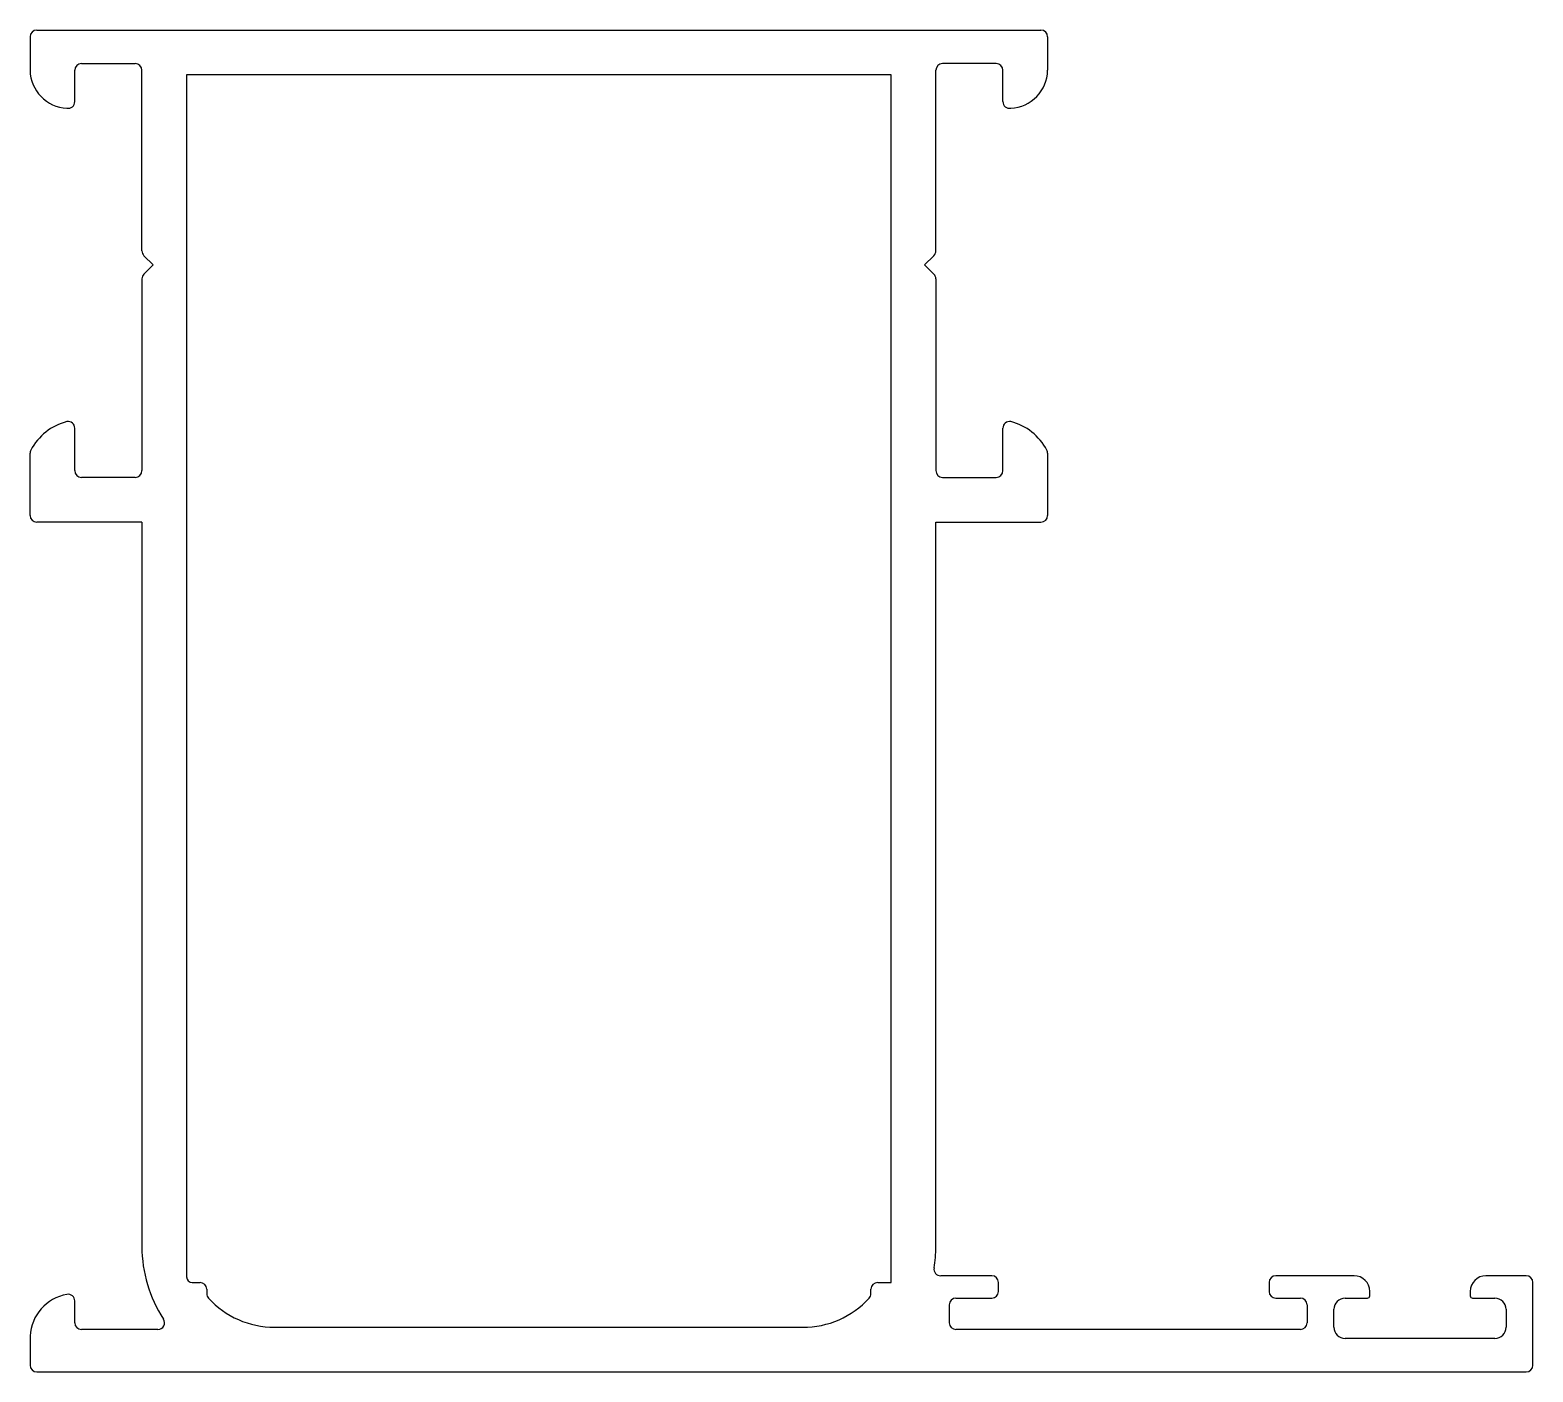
# Model space of a CAD drawing. Extents: x 68.5 to 135.7, y 358.9 to 418.9.
import ezdxf

# ---------------------------------------------------------------- set-up
doc = ezdxf.new("R2010")
doc.units = 0
doc.layers.get('0').update_dxf_attribs({"linetype": 'CONTINUOUS'})

msp = doc.modelspace()

# ---------------------------------------------------------------- linework, layer by layer
at = {"color": 0}
for p, q in [((68.78, 418.861), (113.68, 418.861)), ((68.48, 418.561), (68.48, 417.061)), ((113.98, 418.561), (113.98, 417.061)), ((70.78, 417.361), (73.18, 417.361)), ((111.68, 417.361), (109.28, 417.361)), ((70.48, 415.661), (70.48, 417.061)), ((73.48, 408.985), (73.48, 417.061)), ((106.98, 416.861), (75.48, 416.861)), ((75.48, 416.861), (75.48, 363.114)), ((106.98, 362.864), (106.98, 416.861)), ((108.98, 408.985), (108.98, 417.061)), ((111.98, 415.661), (111.98, 417.061)), ((73.568, 408.773), (73.98, 408.361)), ((108.892, 408.773), (108.48, 408.361)), ((73.98, 408.361), (73.568, 407.949)), ((108.48, 408.361), (108.892, 407.949)), ((73.48, 407.737), (73.48, 399.161)), ((108.98, 407.737), (108.98, 399.161)), ((70.48, 399.161), (70.48, 401.061)), ((111.98, 399.161), (111.98, 401.061)), ((68.48, 397.161), (68.48, 399.936)), ((113.98, 399.936), (113.98, 397.161)), ((73.18, 398.861), (70.78, 398.861)), ((109.28, 398.861), (111.68, 398.861)), ((73.48, 396.861), (68.78, 396.861)), ((73.48, 396.861), (73.48, 364.464)), ((108.98, 364.464), (108.98, 396.861)), ((108.98, 396.861), (113.68, 396.861)), ((111.48, 363.164), (109.198, 363.164)), ((127.68, 363.164), (124.18, 363.164)), ((135.38, 363.164), (133.58, 363.164)), ((75.73, 362.864), (76.08, 362.864)), ((76.38, 362.564), (76.38, 362.361)), ((106.08, 362.361), (106.08, 362.564)), ((106.38, 362.864), (106.98, 362.864)), ((111.78, 362.464), (111.78, 362.864)), ((123.88, 362.864), (123.88, 362.464)), ((128.38, 362.264), (128.38, 362.464)), ((132.88, 362.464), (132.88, 362.264)), ((135.68, 359.164), (135.68, 362.864)), ((70.48, 361.064), (70.48, 362.037)), ((109.58, 361.864), (109.58, 361.064)), ((109.88, 362.164), (111.48, 362.164)), ((124.18, 362.164), (125.28, 362.164)), ((125.58, 361.864), (125.58, 361.064)), ((126.78, 360.864), (126.78, 361.664)), ((127.28, 362.164), (128.28, 362.164)), ((132.98, 362.164), (133.98, 362.164)), ((134.48, 361.664), (134.48, 360.864)), ((68.48, 360.464), (68.48, 359.164)), ((74.195, 360.764), (70.78, 360.764)), ((79.405, 360.864), (103.029, 360.864)), ((125.28, 360.764), (109.88, 360.764)), ((133.98, 360.364), (127.28, 360.364)), ((68.78, 358.864), (135.38, 358.864))]:
    msp.add_line(p, q, dxfattribs=at)
for centre, radius, start, end in [((68.78, 418.561), 0.3, 90, 180), ((113.68, 418.561), 0.3, 0, 90), ((70.78, 417.061), 0.3, 90, 180), ((73.18, 417.061), 0.3, 360, 90), ((109.28, 417.061), 0.3, 90, 180), ((111.68, 417.061), 0.3, 360, 90), ((70.211, 417.095), 1.731, 181.1281, 267.21836), ((112.249, 417.095), 1.731, 272.78164, 358.8719), ((70.18, 415.661), 0.3, 259.83575, 0), ((112.28, 415.661), 0.3, 180, 280.16425), ((73.78, 408.985), 0.3, 180, 225), ((108.68, 408.985), 0.3, 315, 0), ((73.78, 407.737), 0.3, 135, 180), ((108.68, 407.737), 0.3, 0, 45), ((70.764, 398.897), 2.54, 104.53453, 152.35163), ((70.182, 401.063), 0.298, 359.57284, 100.59141), ((112.278, 401.063), 0.298, 79.40859, 180.42716), ((111.695, 398.897), 2.54, 27.64837, 75.46547), ((68.78, 399.936), 0.3, 152.35163, 180), ((113.68, 399.936), 0.3, 0, 27.64837), ((70.78, 399.161), 0.3, 180, 270), ((73.18, 399.161), 0.3, 270, 0), ((109.28, 399.161), 0.3, 180, 270), ((111.68, 399.161), 0.3, 270, 0), ((68.78, 397.161), 0.3, 180, 270), ((113.68, 397.161), 0.3, 270, 0), ((79.38, 364.464), 5.9, 180, 213.25643), ((103.08, 364.464), 5.9, 350.7182, 0), ((75.73, 363.114), 0.25, 180, 270), ((109.198, 363.464), 0.3, 170.7182, 270), ((111.48, 362.864), 0.3, 0, 90), ((124.18, 362.864), 0.3, 90, 180), ((127.68, 362.464), 0.7, 0, 90), ((133.58, 362.464), 0.7, 90, 180), ((135.38, 362.864), 0.3, 0, 90), ((70.481, 360.359), 2.005, 100.19883, 177.01054), ((70.18, 362.037), 0.3, 360, 100.19883), ((76.08, 362.564), 0.3, 0, 90), ((76.68, 362.361), 0.3, 180, 222.559), ((105.78, 362.361), 0.3, 317.44149, 360), ((106.38, 362.564), 0.3, 90, 180), ((111.48, 362.464), 0.3, 270, 0), ((124.18, 362.464), 0.3, 180, 270), ((128.28, 362.264), 0.1, 270, 0), ((132.98, 362.264), 0.1, 180, 270), ((79.405, 364.864), 4, 222.559, 270), ((103.054, 364.864), 4, 269.63573, 317.44149), ((109.88, 361.864), 0.3, 90, 180), ((125.28, 361.864), 0.3, 0, 90), ((127.28, 361.664), 0.5, 90, 180), ((133.98, 361.664), 0.5, 0, 90), ((70.78, 361.064), 0.3, 180, 270), ((74.195, 361.064), 0.3, 270, 33.25643), ((109.88, 361.064), 0.3, 180, 270), ((125.28, 361.064), 0.3, 270, 0), ((127.28, 360.864), 0.5, 180, 270), ((133.98, 360.864), 0.5, 270, 0), ((68.78, 359.164), 0.3, 180, 270), ((135.38, 359.164), 0.3, 270, 0)]:
    msp.add_arc(centre, radius, start, end, dxfattribs=at)

doc.saveas('drawing.dxf')
